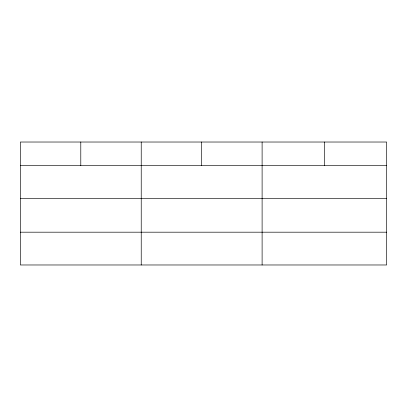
<?xml version="1.0" encoding="UTF-8"?>
<svg xmlns="http://www.w3.org/2000/svg" width="407" height="407" viewBox="0 0 407 407"><rect width="100%" height="100%" fill="white"/><g stroke="black" fill="none" stroke-linecap="round" stroke-linejoin="round"><path stroke-width="0.61" d="M386.65 198.402L386.65 142.023L20.35 142.023L20.35 264.977L386.65 264.977L386.65 198.402L20.35 198.402M20.35 165.613L386.65 165.613M20.35 232.188L386.65 232.188M324.379 142.023L324.379 165.613M262.108 142.023L262.108 264.977M201.668 142.023L201.668 165.613M141.229 142.023L141.229 264.977M80.79 142.023L80.79 165.613"/></g></svg>
